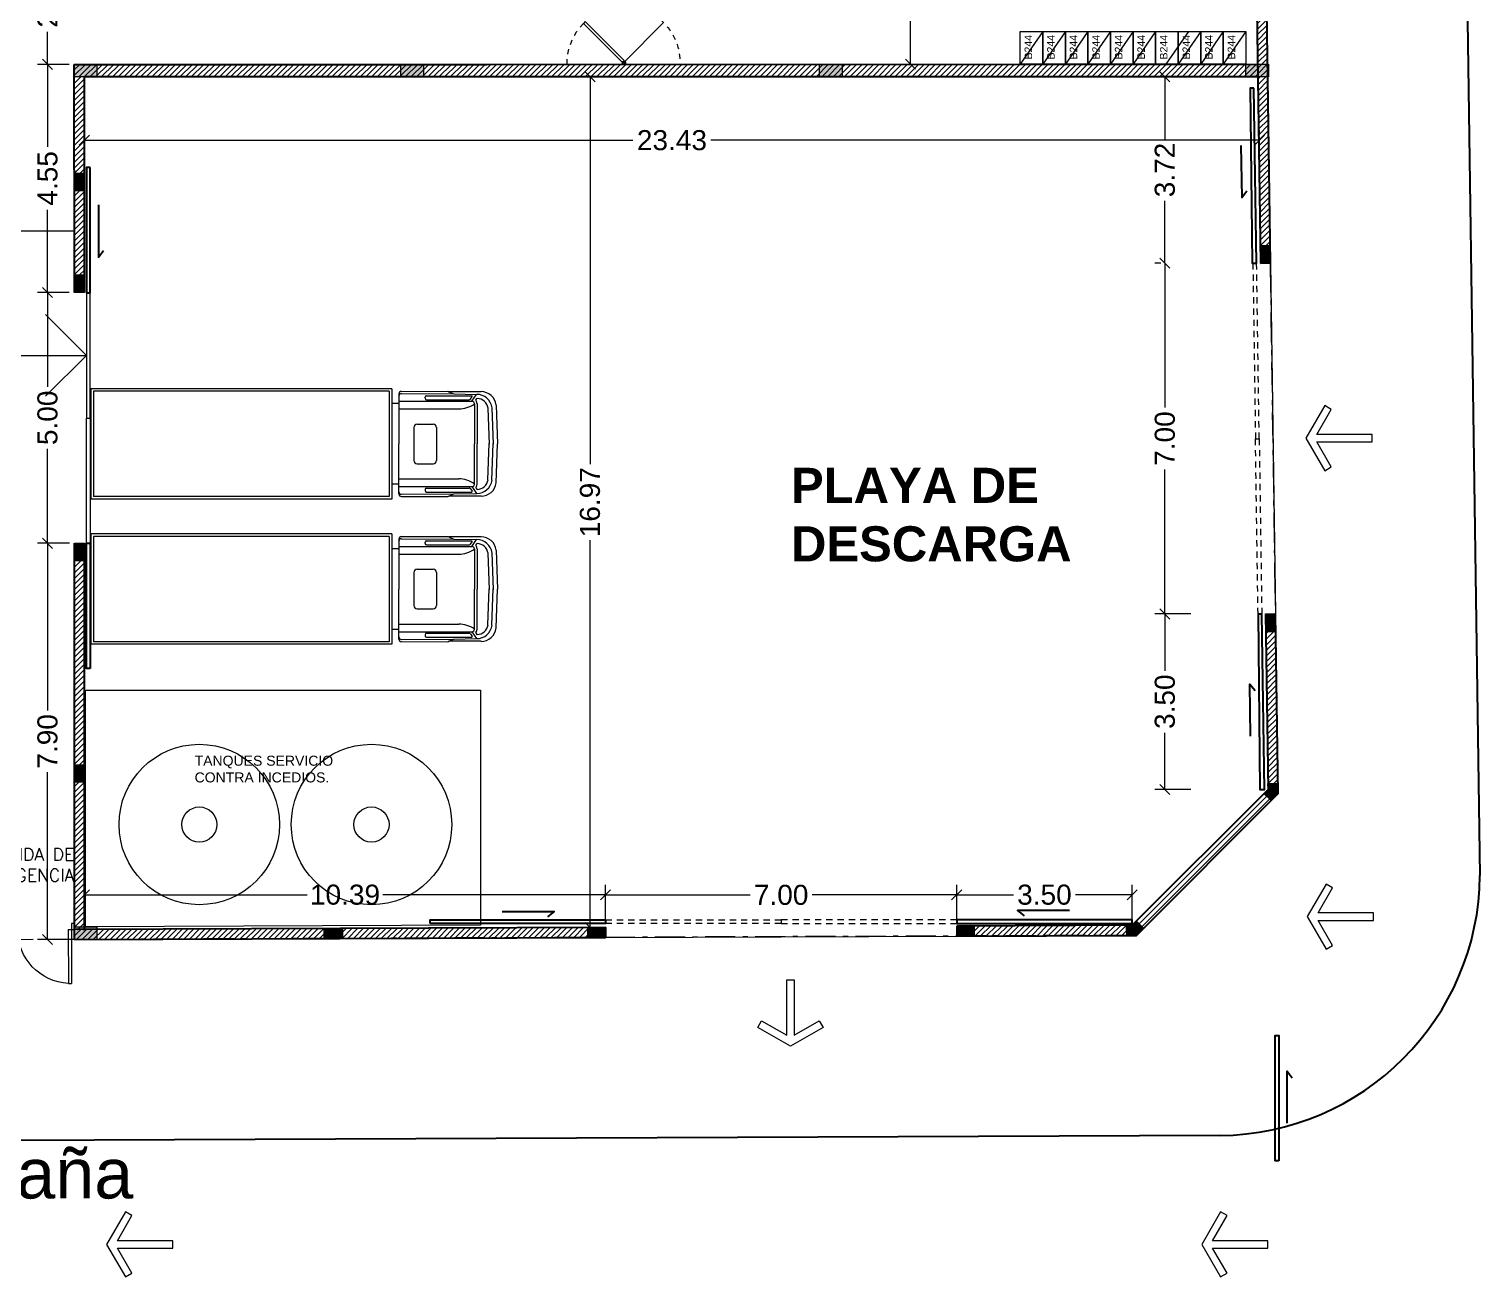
# Model space of a CAD drawing. Header units: inches. Extents: x 2 to 182, y -26 to 193.
# Drawn here: x 133.46 to 162.39, y 1.22 to 26.12 of the extents above; entities that cross this region are included whole.
import ezdxf

# ---------------------------------------------------------------- set-up
doc = ezdxf.new("R2010")
doc.units = ezdxf.units.IN
doc.header["$MEASUREMENT"] = 0
for name, pattern in [('ACAD_ISO10W100', [18, 12, -3, 0, -3]), ('DASH_15', [0.375, 0.25, -0.125]), ('HIDDEN2', [4.7625, 3.175, -1.5875]), ('LÍNEAS_OCULTAS2', [0.1875, 0.125, -0.0625])]:
    doc.linetypes.add(name, pattern=pattern)
for name, color, linetype, lineweight in [('0-EQUIPAMIENTO-LAB', 6, 'Continuous', 9), ('01', 60, 'Continuous', 9), ('01 eje', 30, 'ACAD_ISO10W100', 9), ('a_MUEBLE', 3, 'Continuous', 5), ('ARQ-CARPINTERIAS', 4, 'Continuous', 9), ('COTAS_REF_LINEAS', 5, 'Continuous', 13), ('HATCH HORMIGON', 100, 'Continuous', 13), ('L COTAS', 1, 'Continuous', 9), ('l gris', 9, 'Continuous', 5), ('L PROYEC', 4, 'HIDDEN2', 9), ('LAVADO MU', 10, 'Continuous', 5), ('muro revoque', 251, 'Continuous', 13)]:
    doc.layers.add(name, color=color, linetype=linetype, lineweight=lineweight)
for name, color, linetype in [('ARQ-TXTS LOCAL', 3, 'Continuous'), ('COMESTIBLES0-EQUIP-TXT', 3, 'Continuous'), ('L CARPINT', 3, 'Continuous'), ('l muro', 5, 'Continuous'), ('l olumnas', 140, 'Continuous'), ('l texto', 30, 'Continuous'), ('piso', 52, 'Continuous')]:
    doc.layers.add(name, color=color, linetype=linetype)
doc.styles.add('2mm para 1.100', font='ARIAL.TTF')
doc.styles.add('3mm para 1.100', font='ARIAL.TTF')
doc.styles.add('ARIAL', font='ARIAL.TTF')
doc.styles.add('RomanS', font='romans.shx')
doc.styles.get("Standard").update_dxf_attribs({"font": 'ARIAL.TTF'})
doc.dimstyles.new('cotas 1.100', dxfattribs={"dimscale": 2, "dimtxt": 0.2, "dimasz": 0.1, "dimexe": 0.1, "dimexo": 0.05, "dimgap": 0.05, "dimtad": 0, "dimzin": 0, "dimdsep": 46, "dimtxsty": '2mm para 1.100', "dimblk": 'OBLIQUE', "dimcen": 0.09, "dimclrd": 256, "dimclre": 256, "dimclrt": 256, "dimaunit": 1, "dimadec": 3, "dimazin": 0, "dimtfac": 1, "dimtofl": 0, "dimtmove": 2, "dimatfit": 3, "dimfxl": 0, "dimtolj": 1, "dimtzin": 0, "dimlwd": -1, "dimlwe": -1, "dimarcsym": 0})
pattern_1 = [(45, (-3334.64458, -725.48035), (-0.0561266008, 0.0561266008), [])]
pattern_2 = [(45, (-3333.357575, -725.48035), (-0.0561266008, 0.0561266008), [])]

# ---------------------------------------------------------------- blocks, each defined once
blk = doc.blocks.new('terreno1')
at = {"layer": '01 eje', "ltscale": 0.05}
for p, q in [((2904.08, 736.346), (2902.361, 855.185)), ((2901.252, 733.518), (2904.08, 736.346)), ((2901.252, 733.518), (2856.148, 733.34))]:
    blk.add_line(p, q, dxfattribs=at)
at = {"layer": 'piso'}
for points in [[(2906.337, 856.866), (2908.104, 734.713)], [(2902.916, 729.525), (2854.813, 729.323)]]:
    blk.add_lwpolyline(points, dxfattribs=at)
blk.add_arc((2902.873, 734.755), 5.231, 270.4718, 359.5428, dxfattribs=at)
at = {"layer": '01', "insert": (2872.939, 729.267), "char_height": 1, "attachment_point": 1}
blk.add_mtext_dynamic_manual_height_columns('Calle España', width=9.90179, gutter_width=12.5, heights=[0], dxfattribs=at)
blk = doc.blocks.new('SE-PM01$0$P3')
for p, q in [((7, 19.56), (6.1, 19.56)), ((6.1, 19.509), (6.1, 19.56)), ((7, 19.509), (7, 19.56))]:
    blk.add_line(p, q)
at = {"ltscale": 200}
blk.add_line((7, 19.509), (6.1, 19.509), dxfattribs=at)
for points in [[(7.1, 19.61), (7.1, 19.56), (7, 19.56), (7, 19.61)], [(7.1, 18.66), (7.1, 18.61), (7, 18.61), (7, 18.66)]]:
    blk.add_lwpolyline(points, close=True, dxfattribs=at)
blk.add_arc((7, 19.56), 0.9, 183.2763, 270, dxfattribs=at)
blk = doc.blocks.new('ca_v_cam29')
at = {"layer": 'a_MUEBLE'}
for p, q in [((-89.1, 110), (-689.1, 110)), ((-689.1, 110), (-689.1, -110)), ((-89.1, 110), (-89.1, 80.5)), ((-75.1, 99.7), (-75.1, 80.5)), ((-70.1, 104.7), (22.9, 105.1)), ((-70.1, 100.4), (34.4, 99.7)), ((22.9, 105.1), (24.8, 104.2)), ((88.8, 104.2), (24.8, 104.2)), ((24.8, 104.2), (34.4, 99.7)), ((34.4, 99.7), (80.1, 98.8)), ((70.8, 85), (80.1, 98.8)), ((-89.1, 80.5), (-89.1, -80.5)), ((-75.1, 85), (70.8, 85)), ((-75.1, 80.5), (-75.1, 0)), ((-75.1, 69.7), (44.4, 69.7)), ((75.8, 80), (75.8, 0)), ((110.7, 72), (112.9, -0.6)), ((119.1, 77.4), (121.4, 0)), ((-45.3, 32.8), (-45.3, -32.8)), ((-75.1, -80.5), (-75.1, 0)), ((75.8, -80), (75.8, 0)), ((110.7, -72), (112.9, 0.6)), ((119.1, -77.4), (121.4, 0)), ((-89.1, -80.5), (-89.1, -110)), ((-75.1, -69.7), (44.4, -69.7)), ((-75.1, -99.7), (-75.1, -80.5)), ((-75.1, -85), (70.8, -85)), ((70.8, -85), (80.1, -98.8)), ((-89.1, -110), (-689.1, -110)), ((-70.1, -100.4), (34.4, -99.7)), ((-70.1, -104.7), (22.9, -105.1)), ((22.9, -105.1), (24.8, -104.2)), ((24.8, -104.2), (34.4, -99.7)), ((88.8, -104.2), (24.8, -104.2)), ((34.4, -99.7), (80.1, -98.8))]:
    blk.add_line(p, q, dxfattribs=at)
at = {"layer": 'a_MUEBLE', "color": 8}
for p, q in [((-684.1, 105), (-684.1, -105)), ((-94.1, 105), (-684.1, 105)), ((-94.1, 105), (-94.1, -105)), ((-22.8, 91), (-22.8, 93)), ((-19.8, 96), (70.3, 96)), ((-19.8, 88), (65.2, 88)), ((67.6, 89.3), (71.1, 94.4)), ((78.5, 87.4), (80.4, 90.3)), ((-75.1, 80.5), (-89.1, 80.5)), ((80.8, 80), (80.8, 0)), ((102.7, 71.4), (104.9, -0.8)), ((-38.5, 39.6), (-6.8, 39.6)), ((0, 32.8), (0, -32.8)), ((80.8, -80), (80.8, 0)), ((102.7, -71.4), (104.9, 0.8)), ((-38.5, -39.6), (-6.8, -39.6)), ((-75.1, -80.5), (-89.1, -80.5)), ((-94.1, -105), (-684.1, -105)), ((-22.8, -91), (-22.8, -93)), ((-19.8, -88), (65.2, -88)), ((-19.8, -96), (70.3, -96)), ((67.6, -89.3), (71.1, -94.4)), ((78.5, -87.4), (80.4, -90.3))]:
    blk.add_line(p, q, dxfattribs=at)
at = {"layer": 'a_MUEBLE'}
for centre, radius, start, end in [((-70.1, 99.7), 5, 90.221, 180), ((-70.1, 95.4), 5, 89.6573, 180), ((80.4, 68.2), 30.6, 7.1101, 90.471), ((88.8, 73.7), 30.6, 7.1101, 90), ((44.2, 123.2), 53.5, 270.1692, 306.0617), ((70.8, 80), 5, 0, 90), ((44.2, -123.2), 53.5, 53.9383, 89.8308), ((70.8, -80), 5, 270, 0), ((80.4, -68.2), 30.6, 269.529, 352.8899), ((88.8, -73.7), 30.6, 270, 352.8899), ((-70.1, -95.4), 5, 180, 270.3427), ((-70.1, -99.7), 5, 180, 269.779)]:
    blk.add_arc(centre, radius, start, end, dxfattribs=at)
at = {"layer": 'a_MUEBLE', "color": 8}
for centre, radius, start, end in [((-19.8, 93), 3, 90, 180), ((-19.8, 91), 3, 180, 270), ((65.2, 91), 3, 270, 325.8642), ((70.3, 95), 1, 325.8642, 90), ((79.3, 86.9), 1, 145.8642, 218.9833), ((81.3, 89.8), 1, 87.6503, 145.8642), ((80.4, 68.2), 22.6, 8.0464, 87.6503), ((70.8, 80), 10, 0, 38.9833), ((-38.5, 32.8), 6.79, 90, 180), ((-6.8, 32.8), 6.79, 0, 90), ((-38.5, -32.8), 6.79, 180, 270), ((-6.8, -32.8), 6.79, 270, 0), ((79.3, -86.9), 1, 141.0167, 214.1358), ((70.8, -80), 10, 321.0167, 0), ((80.4, -68.2), 22.6, 272.3497, 351.9536), ((-19.8, -91), 3, 90, 180), ((-19.8, -93), 3, 180, 270), ((65.2, -91), 3, 34.1358, 90), ((70.3, -95), 1, 270, 34.1358), ((81.3, -89.8), 1, 214.1358, 272.3497)]:
    blk.add_arc(centre, radius, start, end, dxfattribs=at)
blk = doc.blocks.new('_Oblique')
at = {"color": 0, "linetype": 'ByBlock', "lineweight": -2}
blk.add_line((-0.5, -0.5), (0.5, 0.5), dxfattribs=at)
blk = doc.blocks.new('*D323')
at = {"layer": 'Defpoints', "color": 0}
for p in [(134.36, 15.858), (133.825, 7.956), (134.36, 7.956)]:
    blk.add_point(p, dxfattribs=at)
at = {"layer": 'L COTAS'}
for p, q in [((134.26, 15.858), (133.625, 15.858)), ((133.825, 15.858), (133.825, 12.524)), ((133.825, 7.956), (133.825, 11.29)), ((134.26, 7.956), (133.625, 7.956))]:
    blk.add_line(p, q, dxfattribs=at)
at = {"layer": 'L COTAS', "xscale": 0.2, "yscale": 0.2, "zscale": 0.2}
for p, rotation in [((133.825, 15.858), 90), ((133.825, 7.956), 270)]:
    blk.add_blockref('_Oblique', p, dxfattribs=dict(at, rotation=rotation))
at = {"layer": 'L COTAS', "insert": (133.825, 11.907), "char_height": 0.4, "attachment_point": 5, "rotation": 90, "style": '2mm para 1.100'}
blk.add_mtext('\\A1;7.90', dxfattribs=at)
blk = doc.blocks.new('*D324')
at = {"layer": 'Defpoints', "color": 0}
for p in [(134.559, 25.164), (134.559, 23.899), (157.993, 23.898)]:
    blk.add_point(p, dxfattribs=at)
at = {"layer": 'L COTAS'}
for p, q in [((134.559, 25.064), (134.559, 23.699)), ((157.993, 23.998), (157.993, 24.099)), ((134.559, 23.899), (145.498, 23.899)), ((157.993, 23.899), (147.054, 23.899))]:
    blk.add_line(p, q, dxfattribs=at)
at = {"layer": 'L COTAS', "xscale": 0.2, "yscale": 0.2, "zscale": 0.2, "rotation": 180}
blk.add_blockref('_Oblique', (134.559, 23.899), dxfattribs=at)
at = {"layer": 'L COTAS', "xscale": 0.2, "yscale": 0.2, "zscale": 0.2}
blk.add_blockref('_Oblique', (157.993, 23.899), dxfattribs=at)
at = {"layer": 'L COTAS', "insert": (146.276, 23.899), "char_height": 0.4, "attachment_point": 5, "style": '2mm para 1.100'}
blk.add_mtext('\\A1;23.43', dxfattribs=at)
blk = doc.blocks.new('PUERTA')
for p, q in [((0.04, 0), (0.834, 0.785)), ((0.04, 0), (0.834, 0.785)), ((0, -0.035), (0, 0.035)), ((0, 0.035), (0.04, 0.035)), ((0.04, 0.035), (0.04, -0.035)), ((0.04, -0.035), (0.075, 0)), ((0.075, 0), (0.85, -0.774)), ((1.16, -0.035), (1.16, 0.035)), ((1.16, 0.035), (1.2, 0.035)), ((1.2, 0.035), (1.2, -0.035)), ((0.04, -0.035), (0, -0.035)), ((0.04, -0.035), (0.814, -0.81)), ((1.2, -0.035), (1.16, -0.035)), ((0.85, -0.774), (0.814, -0.81))]:
    blk.add_line(p, q)
blk.add_circle((0.04, 0), 0.0196)
at = {"linetype": 'DASH_15', "ltscale": 0.2}
for centre, radius, start, end in [((0.04, -0.005), 1.12, 359.6736, 92.0467), ((0.014, 0.011), 1.146, 269.3146, 359.1608)]:
    blk.add_arc(centre, radius, start, end, dxfattribs=at)
blk = doc.blocks.new('*D471')
at = {"layer": 'Defpoints', "color": 0}
for p in [(150.491, 30.371), (150.492, 25.415), (151.034, 25.415)]:
    blk.add_point(p, dxfattribs=at)
at = {"layer": 'L COTAS'}
for p, q in [((150.591, 30.371), (151.234, 30.371)), ((151.034, 30.371), (151.034, 28.52)), ((151.034, 25.415), (151.034, 27.266)), ((150.592, 25.415), (151.234, 25.415))]:
    blk.add_line(p, q, dxfattribs=at)
at = {"layer": 'L COTAS', "xscale": 0.2, "yscale": 0.2, "zscale": 0.2}
for p, rotation in [((151.034, 30.371), 90), ((151.034, 25.415), 270)]:
    blk.add_blockref('_Oblique', p, dxfattribs=dict(at, rotation=rotation))
at = {"layer": 'L COTAS', "insert": (151.034, 27.893), "char_height": 0.4, "attachment_point": 5, "rotation": 90, "style": '2mm para 1.100'}
blk.add_mtext('\\A1;4.96', dxfattribs=at)
blk = doc.blocks.new('*D490')
at = {"layer": 'Defpoints', "color": 0}
for p in [(151.954, 8.846), (151.954, 8.223), (155.454, 8.237)]:
    blk.add_point(p, dxfattribs=at)
at = {"layer": 'L COTAS'}
for p, q in [((151.954, 8.323), (151.954, 9.046)), ((155.454, 8.337), (155.454, 9.046)), ((151.954, 8.846), (153.085, 8.846)), ((155.454, 8.846), (154.323, 8.846))]:
    blk.add_line(p, q, dxfattribs=at)
at = {"layer": 'L COTAS', "xscale": 0.2, "yscale": 0.2, "zscale": 0.2, "rotation": 180}
blk.add_blockref('_Oblique', (151.954, 8.846), dxfattribs=at)
at = {"layer": 'L COTAS', "xscale": 0.2, "yscale": 0.2, "zscale": 0.2}
blk.add_blockref('_Oblique', (155.454, 8.846), dxfattribs=at)
at = {"layer": 'L COTAS', "insert": (153.704, 8.846), "char_height": 0.4, "attachment_point": 5, "style": '2mm para 1.100'}
blk.add_mtext('\\A1;3.50', dxfattribs=at)
blk = doc.blocks.new('*D491')
at = {"layer": 'Defpoints', "color": 0}
for p in [(144.954, 8.842), (144.954, 8.196), (151.954, 8.223)]:
    blk.add_point(p, dxfattribs=at)
at = {"layer": 'L COTAS'}
for p, q in [((144.954, 8.296), (144.954, 9.042)), ((151.954, 8.323), (151.954, 9.042)), ((144.954, 8.842), (147.837, 8.842)), ((151.954, 8.842), (149.071, 8.842))]:
    blk.add_line(p, q, dxfattribs=at)
at = {"layer": 'L COTAS', "xscale": 0.2, "yscale": 0.2, "zscale": 0.2, "rotation": 180}
blk.add_blockref('_Oblique', (144.954, 8.842), dxfattribs=at)
at = {"layer": 'L COTAS', "xscale": 0.2, "yscale": 0.2, "zscale": 0.2}
blk.add_blockref('_Oblique', (151.954, 8.842), dxfattribs=at)
at = {"layer": 'L COTAS', "insert": (148.454, 8.842), "char_height": 0.4, "attachment_point": 5, "style": '2mm para 1.100'}
blk.add_mtext('\\A1;7.00', dxfattribs=at)
blk = doc.blocks.new('*D492')
at = {"layer": 'Defpoints', "color": 0}
for p in [(134.56, 8.846), (134.56, 8.206), (144.954, 8.196)]:
    blk.add_point(p, dxfattribs=at)
at = {"layer": 'L COTAS'}
for p, q in [((134.56, 8.306), (134.56, 9.046)), ((144.954, 8.296), (144.954, 9.046)), ((134.56, 8.846), (139.001, 8.846)), ((144.954, 8.846), (140.514, 8.846))]:
    blk.add_line(p, q, dxfattribs=at)
at = {"layer": 'L COTAS', "xscale": 0.2, "yscale": 0.2, "zscale": 0.2, "rotation": 180}
blk.add_blockref('_Oblique', (134.56, 8.846), dxfattribs=at)
at = {"layer": 'L COTAS', "xscale": 0.2, "yscale": 0.2, "zscale": 0.2}
blk.add_blockref('_Oblique', (144.954, 8.846), dxfattribs=at)
at = {"layer": 'L COTAS', "insert": (139.757, 8.846), "char_height": 0.4, "attachment_point": 5, "style": '2mm para 1.100'}
blk.add_mtext('\\A1;10.39', dxfattribs=at)
blk = doc.blocks.new('*D355')
at = {"layer": 'Defpoints', "color": 0}
for p in [(156.106, 14.448), (156.725, 14.448), (156.725, 10.948)]:
    blk.add_point(p, dxfattribs=at)
at = {"layer": 'L COTAS'}
for p, q in [((156.625, 14.448), (155.906, 14.448)), ((156.106, 14.448), (156.106, 13.317)), ((156.106, 10.948), (156.106, 12.079)), ((156.625, 10.948), (155.906, 10.948))]:
    blk.add_line(p, q, dxfattribs=at)
at = {"layer": 'L COTAS', "xscale": 0.2, "yscale": 0.2, "zscale": 0.2}
for p, rotation in [((156.106, 14.448), 90), ((156.106, 10.948), 270)]:
    blk.add_blockref('_Oblique', p, dxfattribs=dict(at, rotation=rotation))
at = {"layer": 'L COTAS', "insert": (156.106, 12.698), "char_height": 0.4, "attachment_point": 5, "rotation": 90, "style": '2mm para 1.100'}
blk.add_mtext('\\A1;3.50', dxfattribs=at)
blk = doc.blocks.new('*D356')
at = {"layer": 'Defpoints', "color": 0}
for p in [(156.106, 21.448), (156.123, 21.448), (156.725, 14.448)]:
    blk.add_point(p, dxfattribs=at)
at = {"layer": 'L COTAS'}
for p, q in [((156.023, 21.448), (155.906, 21.448)), ((156.106, 21.448), (156.106, 18.565)), ((156.106, 14.448), (156.106, 17.331)), ((156.625, 14.448), (155.906, 14.448))]:
    blk.add_line(p, q, dxfattribs=at)
at = {"layer": 'L COTAS', "xscale": 0.2, "yscale": 0.2, "zscale": 0.2}
for p, rotation in [((156.106, 21.448), 90), ((156.106, 14.448), 270)]:
    blk.add_blockref('_Oblique', p, dxfattribs=dict(at, rotation=rotation))
at = {"layer": 'L COTAS', "insert": (156.106, 17.948), "char_height": 0.4, "attachment_point": 5, "rotation": 90, "style": '2mm para 1.100'}
blk.add_mtext('\\A1;7.00', dxfattribs=at)
blk = doc.blocks.new('*D357')
at = {"layer": 'Defpoints', "color": 0}
for p in [(156.106, 25.165), (156.506, 25.165), (156.123, 21.448)]:
    blk.add_point(p, dxfattribs=at)
at = {"layer": 'L COTAS'}
for p, q in [((156.406, 25.165), (155.906, 25.165)), ((156.106, 25.165), (156.106, 23.924)), ((156.106, 21.448), (156.106, 22.689)), ((156.023, 21.448), (155.906, 21.448))]:
    blk.add_line(p, q, dxfattribs=at)
at = {"layer": 'L COTAS', "xscale": 0.2, "yscale": 0.2, "zscale": 0.2}
for p, rotation in [((156.106, 25.165), 90), ((156.106, 21.448), 270)]:
    blk.add_blockref('_Oblique', p, dxfattribs=dict(at, rotation=rotation))
at = {"layer": 'L COTAS', "insert": (156.106, 23.306), "char_height": 0.4, "attachment_point": 5, "rotation": 90, "style": '2mm para 1.100'}
blk.add_mtext('\\A1;3.72', dxfattribs=at)
blk = doc.blocks.new('*D493')
at = {"layer": 'Defpoints', "color": 0}
for p in [(143.954, 25.165), (144.643, 25.165), (143.954, 8.191)]:
    blk.add_point(p, dxfattribs=at)
at = {"layer": 'L COTAS'}
for p, q in [((144.054, 25.165), (144.843, 25.165)), ((144.643, 25.165), (144.643, 17.434)), ((144.643, 8.191), (144.643, 15.922)), ((144.054, 8.191), (144.843, 8.191))]:
    blk.add_line(p, q, dxfattribs=at)
at = {"layer": 'L COTAS', "xscale": 0.2, "yscale": 0.2, "zscale": 0.2}
for p, rotation in [((144.643, 25.165), 90), ((144.643, 8.191), 270)]:
    blk.add_blockref('_Oblique', p, dxfattribs=dict(at, rotation=rotation))
at = {"layer": 'L COTAS', "insert": (144.643, 16.678), "char_height": 0.4, "attachment_point": 5, "rotation": 90, "style": '2mm para 1.100'}
blk.add_mtext('\\A1;16.97', dxfattribs=at)
blk = doc.blocks.new('*D494')
at = {"layer": 'Defpoints', "color": 0}
for p in [(133.825, 20.863), (134.359, 20.863), (134.26, 15.858)]:
    blk.add_point(p, dxfattribs=at)
at = {"layer": 'L COTAS'}
for p, q in [((134.259, 20.863), (133.625, 20.863)), ((133.825, 20.863), (133.825, 18.979)), ((133.825, 15.858), (133.825, 17.742)), ((134.16, 15.858), (133.625, 15.858))]:
    blk.add_line(p, q, dxfattribs=at)
at = {"layer": 'L COTAS', "xscale": 0.2, "yscale": 0.2, "zscale": 0.2}
for p, rotation in [((133.825, 20.863), 90), ((133.825, 15.858), 270)]:
    blk.add_blockref('_Oblique', p, dxfattribs=dict(at, rotation=rotation))
at = {"layer": 'L COTAS', "insert": (133.825, 18.361), "char_height": 0.4, "attachment_point": 5, "rotation": 90, "style": '2mm para 1.100'}
blk.add_mtext('\\A1;5.00', dxfattribs=at)
blk = doc.blocks.new('*D495')
at = {"layer": 'Defpoints', "color": 0}
for p in [(133.825, 25.414), (134.359, 25.414), (134.359, 20.863)]:
    blk.add_point(p, dxfattribs=at)
at = {"layer": 'L COTAS'}
for p, q in [((134.259, 25.414), (133.625, 25.414)), ((133.825, 25.414), (133.825, 23.768)), ((133.825, 20.863), (133.825, 22.509)), ((134.259, 20.863), (133.625, 20.863))]:
    blk.add_line(p, q, dxfattribs=at)
at = {"layer": 'L COTAS', "xscale": 0.2, "yscale": 0.2, "zscale": 0.2}
for p, rotation in [((133.825, 25.414), 90), ((133.825, 20.863), 270)]:
    blk.add_blockref('_Oblique', p, dxfattribs=dict(at, rotation=rotation))
at = {"layer": 'L COTAS', "insert": (133.825, 23.139), "char_height": 0.4, "attachment_point": 5, "rotation": 90, "style": '2mm para 1.100'}
blk.add_mtext('\\A1;4.55', dxfattribs=at)
blk = doc.blocks.new('*D496')
at = {"layer": 'Defpoints', "color": 0}
for p in [(133.825, 27.964), (134.369, 27.964), (134.359, 25.414)]:
    blk.add_point(p, dxfattribs=at)
at = {"layer": 'L COTAS'}
for p, q in [((134.269, 27.964), (133.625, 27.964)), ((133.825, 27.964), (133.825, 27.314)), ((133.825, 25.414), (133.825, 26.065)), ((134.259, 25.414), (133.625, 25.414))]:
    blk.add_line(p, q, dxfattribs=at)
at = {"layer": 'L COTAS', "xscale": 0.2, "yscale": 0.2, "zscale": 0.2}
for p, rotation in [((133.825, 27.964), 90), ((133.825, 25.414), 270)]:
    blk.add_blockref('_Oblique', p, dxfattribs=dict(at, rotation=rotation))
at = {"layer": 'L COTAS', "insert": (133.825, 26.689), "char_height": 0.4, "attachment_point": 5, "rotation": 90, "style": '2mm para 1.100'}
blk.add_mtext('\\A1;2.55', dxfattribs=at)

msp = doc.modelspace()

# ---------------------------------------------------------------- hatches: boundary and pattern name
at = {"layer": 'HATCH HORMIGON'}
h = msp.add_hatch(color=256, dxfattribs=at)
h.dxf.hatch_style = 1
h.paths.add_polyline_path([(134.81, 25.413), (134.81, 25.163), (134.36, 25.163), (134.36, 25.413)])
h = msp.add_hatch(color=256, dxfattribs=at)
h.dxf.hatch_style = 1
h.paths.add_polyline_path([(141.323, 25.414), (141.323, 25.164), (140.873, 25.164), (140.873, 25.414)])
h = msp.add_hatch(color=256, dxfattribs=at)
h.dxf.hatch_style = 1
h.paths.add_polyline_path([(149.669, 25.414), (149.669, 25.164), (149.219, 25.164), (149.219, 25.414)])
h = msp.add_hatch(color=256, dxfattribs=at)
h.dxf.hatch_style = 1
h.paths.add_polyline_path([(158.172, 25.414), (158.172, 25.164), (157.722, 25.164), (157.722, 25.414)])
h = msp.add_hatch(color=256, dxfattribs=at)
h.dxf.hatch_style = 1
h.paths.add_polyline_path([(134.36, 23.24), (134.36, 22.89), (134.56, 22.89), (134.56, 23.24)])
h = msp.add_hatch(color=256, dxfattribs=at)
h.dxf.hatch_style = 1
h.paths.add_polyline_path([(158.207, 21.796), (158.212, 21.446), (158.012, 21.443), (158.007, 21.793)])
h = msp.add_hatch(color=256, dxfattribs=at)
h.dxf.hatch_style = 1
h.paths.add_polyline_path([(134.359, 21.213), (134.359, 20.863), (134.559, 20.863), (134.559, 21.213)])
h = msp.add_hatch(color=256, dxfattribs=at)
h.dxf.hatch_style = 1
h.paths.add_polyline_path([(134.36, 15.858), (134.36, 15.508), (134.56, 15.508), (134.56, 15.858)])
h = msp.add_hatch(color=256, dxfattribs=at)
h.dxf.hatch_style = 1
h.paths.add_polyline_path([(158.313, 14.449), (158.318, 14.099), (158.119, 14.096), (158.113, 14.446)])
h = msp.add_hatch(color=256, dxfattribs=at)
h.dxf.hatch_style = 1
h.paths.add_polyline_path([(134.359, 11.44), (134.359, 11.09), (134.559, 11.09), (134.559, 11.44)])
h = msp.add_hatch(color=256, dxfattribs=at)
h.dxf.hatch_style = 1
h.paths.add_polyline_path([(158.362, 11.066), (158.162, 11.066), (158.166, 10.949), (158.098, 10.882), (158.098, 10.85), (158.224, 10.724), (158.365, 10.866)])
h = msp.add_hatch(color=256, dxfattribs=at)
h.dxf.hatch_style = 1
h.paths.add_polyline_path([(134.81, 8.204), (134.81, 7.954), (134.36, 7.954), (134.36, 8.204)])
h = msp.add_hatch(color=256, dxfattribs=at)
h.dxf.hatch_style = 1
h.paths.add_polyline_path([(139.697, 8.175), (139.347, 8.175), (139.347, 8.075), (139.347, 7.975), (139.697, 7.975)])
h = msp.add_hatch(color=256, dxfattribs=at)
h.dxf.hatch_style = 1
h.paths.add_polyline_path([(144.954, 8.196), (144.604, 8.196), (144.604, 8.096), (144.604, 7.996), (144.954, 7.996)])
h = msp.add_hatch(color=256, dxfattribs=at)
h.dxf.hatch_style = 1
h.paths.add_polyline_path([(152.304, 8.225), (151.954, 8.223), (151.954, 8.023), (152.304, 8.025)])
h = msp.add_hatch(color=256, dxfattribs=at)
h.dxf.hatch_style = 1
h.paths.add_polyline_path([(155.679, 8.179), (155.538, 8.32), (155.454, 8.237), (155.337, 8.236), (155.338, 8.037), (155.538, 8.037)])
at = {"layer": 'LAVADO MU'}
h = msp.add_hatch(dxfattribs=at)
h.set_pattern_fill('ANSI31', color=256, scale=0.025)
h.set_pattern_definition(pattern_1)
h.paths.add_polyline_path([(157.342, 67.912), (157.541, 67.912), (157.104, 98.162), (156.904, 98.162)])
h.paths.add_polyline_path([(157.576, 65.512), (157.376, 65.512), (157.971, 24.415), (158.17, 24.415), (158.17, 24.416)])
h = msp.add_hatch(dxfattribs=at)
h.set_pattern_fill('ANSI31', color=256, scale=0.025)
h.set_pattern_definition([(45, (-3334.64458, -724.48035), (-0.0561266008, 0.0561266008), [])])
h.paths.add_polyline_path([(142.584, 25.414), (134.359, 25.414), (134.359, 25.164), (142.584, 25.164)])
h = msp.add_hatch(dxfattribs=at)
h.set_pattern_fill('ANSI31', color=256, scale=0.025)
h.set_pattern_definition([(45, (-3334.64458, -724.48035), (-0.0561266008, 0.0561266008), [])])
h.paths.add_polyline_path([(157.971, 25.415), (142.584, 25.414), (142.584, 25.164), (157.974, 25.165)])
h = msp.add_hatch(dxfattribs=at)
h.set_pattern_fill('ANSI31', color=256, scale=0.025)
h.set_pattern_definition(pattern_2)
h.paths.add_polyline_path([(134.559, 25.164), (134.36, 25.164), (134.36, 21.213), (134.559, 21.213)])
h = msp.add_hatch(dxfattribs=at)
h.set_pattern_fill('ANSI31', color=256, scale=0.025)
h.set_pattern_definition(pattern_1)
h.paths.add_polyline_path([(158.169, 24.415), (157.971, 24.415), (158.01, 21.796), (158.207, 21.796)])
h = msp.add_hatch(dxfattribs=at)
h.set_pattern_fill('ANSI31', color=256, scale=0.025)
h.set_pattern_definition(pattern_2)
h.paths.add_polyline_path([(134.56, 15.858), (134.36, 15.858), (134.36, 8.143), (134.56, 8.143)])
h = msp.add_hatch(dxfattribs=at)
h.set_pattern_fill('ANSI31', color=256, scale=0.025)
h.set_pattern_definition(pattern_1)
h.paths.add_polyline_path([(158.366, 10.866), (158.334, 12.866), (158.334, 13.038), (158.318, 14.099), (158.119, 14.096), (158.166, 10.949), (155.454, 8.237), (152.304, 8.225), (152.304, 8.025), (155.538, 8.037)])

# ---------------------------------------------------------------- linework, layer by layer
at = {"linetype": 'Continuous', "lineweight": 13}
for points in [[(160.24, 17.882), (160.24, 18.032), (159.136, 18.032), (159.424, 18.531), (159.294, 18.606), (158.919, 17.957), (159.294, 17.307), (159.424, 17.382), (159.136, 17.882), (160.24, 17.882)], [(160.266, 8.336), (160.266, 8.486), (159.162, 8.486), (159.45, 8.985), (159.32, 9.06), (158.945, 8.411), (159.32, 7.761), (159.45, 7.836), (159.162, 8.336), (160.266, 8.336)], [(148.564, 7.147), (148.714, 7.147), (148.714, 6.042), (149.214, 6.331), (149.289, 6.201), (148.639, 5.826), (147.99, 6.201), (148.065, 6.331), (148.564, 6.042), (148.564, 7.147)], [(136.323, 1.795), (136.323, 1.945), (135.219, 1.945), (135.507, 2.445), (135.377, 2.52), (135.002, 1.87), (135.377, 1.221), (135.507, 1.296), (135.219, 1.795), (136.323, 1.795)], [(158.161, 1.795), (158.161, 1.945), (157.057, 1.945), (157.345, 2.445), (157.215, 2.52), (156.84, 1.87), (157.215, 1.221), (157.345, 1.296), (157.057, 1.795), (158.161, 1.795)]]:
    msp.add_lwpolyline(points, close=True, dxfattribs=at)
msp.add_lwpolyline([(155.538, 8.037), (158.366, 10.866)])
at = {"layer": '0-EQUIPAMIENTO-LAB'}
for p, q in [((153.671, 26.066), (153.221, 25.416)), ((154.121, 26.066), (153.671, 25.416)), ((154.571, 26.066), (154.121, 25.416)), ((155.021, 26.066), (154.571, 25.416)), ((155.471, 26.066), (155.021, 25.416)), ((155.921, 26.066), (155.471, 25.416)), ((156.574, 26.066), (156.124, 25.416)), ((156.821, 26.066), (156.371, 25.416)), ((157.271, 26.066), (156.821, 25.416)), ((157.721, 26.066), (157.271, 25.416)), ((158.212, 21.446), (158.311, 14.449)), ((144.954, 7.996), (151.954, 8.023))]:
    msp.add_line(p, q, dxfattribs=at)
for points in [[(153.221, 26.066), (153.671, 26.066), (153.671, 25.416), (153.221, 25.416)], [(153.671, 26.066), (154.121, 26.066), (154.121, 25.416), (153.671, 25.416)], [(154.121, 26.066), (154.571, 26.066), (154.571, 25.416), (154.121, 25.416)], [(154.571, 26.066), (155.021, 26.066), (155.021, 25.416), (154.571, 25.416)], [(155.021, 26.066), (155.471, 26.066), (155.471, 25.416), (155.021, 25.416)], [(155.471, 26.066), (155.921, 26.066), (155.921, 25.416), (155.471, 25.416)], [(155.921, 26.066), (156.371, 26.066), (156.371, 25.416), (155.921, 25.416)], [(156.371, 26.066), (156.821, 26.066), (156.821, 25.416), (156.371, 25.416)], [(156.821, 26.066), (157.271, 26.066), (157.271, 25.416), (156.821, 25.416)], [(157.271, 26.066), (157.721, 26.066), (157.721, 25.416), (157.271, 25.416)]]:
    msp.add_lwpolyline(points, close=True, dxfattribs=at)
at = {"layer": 'COTAS_REF_LINEAS'}
for centre, radius in [((136.851, 10.248, 319.828), 1.6), ((140.285, 10.248, 319.828), 1.6), ((136.851, 10.248, 319.828), 0.35), ((140.285, 10.248, 319.828), 0.35)]:
    msp.add_circle(centre, radius, dxfattribs=at)
at = {"layer": 'HATCH HORMIGON'}
for points in [[(134.809, 25.414), (134.809, 25.164), (134.359, 25.164), (134.359, 25.414)], [(141.323, 25.416), (141.323, 25.166), (140.873, 25.166), (140.873, 25.416)], [(149.669, 25.416), (149.669, 25.166), (149.219, 25.166), (149.219, 25.416)], [(158.171, 25.416), (158.171, 25.166), (157.721, 25.166), (157.721, 25.416)], [(134.56, 22.89), (134.36, 22.89), (134.36, 23.24), (134.56, 23.24)], [(158.012, 21.443), (158.212, 21.446), (158.207, 21.796), (158.007, 21.793)], [(134.559, 20.863), (134.359, 20.863), (134.359, 21.213), (134.559, 21.213)], [(134.56, 15.508), (134.36, 15.508), (134.36, 15.858), (134.56, 15.858)], [(158.119, 14.096), (158.318, 14.099), (158.313, 14.449), (158.113, 14.446)], [(134.559, 11.09), (134.359, 11.09), (134.359, 11.44), (134.559, 11.44)], [(158.224, 10.724), (158.082, 10.866), (158.166, 10.949), (158.162, 11.066), (158.362, 11.066), (158.365, 10.866)], [(134.81, 8.206), (134.81, 7.956), (134.36, 7.956), (134.36, 8.206)], [(151.954, 8.023), (151.954, 8.223), (152.304, 8.225), (152.304, 8.025)], [(155.679, 8.179), (155.538, 8.32), (155.454, 8.237), (155.337, 8.236), (155.338, 8.037), (155.538, 8.037)]]:
    msp.add_lwpolyline(points, close=True, dxfattribs=at)
at = {"layer": 'L CARPINT'}
for points in [[(157.883, 24.941), (157.808, 24.94), (157.845, 21.445), (157.935, 21.445)], [(134.677, 23.358), (134.602, 23.358), (134.602, 20.858), (134.677, 20.858)], [(134.677, 13.358), (134.602, 13.358), (134.602, 15.858), (134.677, 15.858)], [(158.039, 14.445), (157.964, 14.444), (158.001, 10.949), (158.09, 10.949)], [(141.454, 8.274), (141.454, 8.349), (144.954, 8.349), (144.954, 8.274)], [(155.454, 8.274), (155.454, 8.349), (151.954, 8.349), (151.954, 8.274)], [(158.38, 3.54), (158.305, 3.54), (158.305, 6.04), (158.38, 6.04)]]:
    msp.add_lwpolyline(points, close=True, dxfattribs=at)
for points in [[(157.622, 23.795), (157.638, 22.756), (157.738, 22.89)], [(134.84, 22.609), (134.84, 21.57), (134.943, 21.703)], [(157.816, 12.012), (157.801, 13.051), (157.906, 12.92)], [(142.89, 8.512), (143.929, 8.512), (143.796, 8.409)], [(154.205, 8.531), (153.166, 8.531), (153.299, 8.428)], [(158.543, 4.289), (158.543, 5.328), (158.646, 5.195)]]:
    msp.add_lwpolyline(points, dxfattribs=at)
at = {"layer": 'l gris'}
msp.add_lwpolyline([(134.359, 22.089), (131.859, 22.089), (131.859, 13.061)], dxfattribs=at)
at = {"layer": 'l muro'}
for p, q in [((134.359, 25.414), (142.584, 25.414)), ((134.36, 21.213), (134.359, 25.414)), ((142.584, 25.164), (134.559, 25.164)), ((134.559, 21.213), (134.559, 25.164)), ((134.36, 8.143), (134.36, 15.858)), ((134.36, 7.954), (134.36, 15.858)), ((134.56, 8.143), (134.56, 15.858)), ((134.56, 8.143), (134.56, 15.858)), ((134.36, 7.954), (144.954, 7.996))]:
    msp.add_line(p, q, dxfattribs=at)
for points in [[(158.212, 21.446), (157.577, 65.512), (157.376, 65.512), (158.01, 21.446)], [(142.584, 25.414), (157.969, 25.415)], [(157.973, 25.165), (142.584, 25.164)], [(151.954, 8.023), (155.538, 8.037), (158.365, 10.866), (158.313, 14.449)], [(158.113, 14.449), (158.166, 10.949), (155.454, 8.237), (151.954, 8.223)], [(144.954, 8.196), (134.36, 8.153)]]:
    msp.add_lwpolyline(points, dxfattribs=at)
at = {"layer": 'l olumnas'}
for points in [[(139.347, 7.975), (139.347, 8.175), (139.697, 8.175), (139.697, 7.975)], [(144.604, 7.996), (144.604, 8.196), (144.954, 8.196), (144.954, 7.996)]]:
    msp.add_lwpolyline(points, close=True, dxfattribs=at)
at = {"layer": 'L PROYEC', "linetype": 'LÍNEAS_OCULTAS2', "ltscale": 25}
for p, q in [((134.602, 19.608), (133.785, 20.426)), ((131.95, 19.608), (134.602, 19.608))]:
    msp.add_line(p, q, dxfattribs=at)
at = {"layer": 'L PROYEC', "linetype": 'LÍNEAS_OCULTAS2', "ltscale": 50}
msp.add_line((134.602, 19.608), (133.785, 18.791), dxfattribs=at)
at = {"layer": 'L PROYEC', "linetype": 'LÍNEAS_OCULTAS2'}
for points in [[(157.935, 21.445), (157.86, 21.444), (157.912, 17.943), (157.987, 17.944)], [(158.039, 14.445), (157.964, 14.444), (157.912, 17.943), (157.987, 17.944)], [(144.954, 8.274), (144.954, 8.349), (148.454, 8.349), (148.454, 8.274)], [(151.954, 8.274), (151.954, 8.349), (148.454, 8.349), (148.454, 8.274)]]:
    msp.add_lwpolyline(points, close=True, dxfattribs=at)
at = {"layer": 'L PROYEC', "linetype": 'LÍNEAS_OCULTAS2', "ltscale": 50}
for points in [[(134.677, 20.858), (134.602, 20.858), (134.602, 18.358), (134.677, 18.358)], [(134.677, 15.858), (134.602, 15.858), (134.602, 18.358), (134.677, 18.358)]]:
    msp.add_lwpolyline(points, close=True, dxfattribs=at)
at = {"layer": 'LAVADO MU'}
for p, q in [((134.36, 8.138), (134.37, 8.148)), ((134.36, 8.026), (134.482, 8.148)), ((134.4, 7.954), (134.595, 8.149)), ((134.513, 7.955), (134.708, 8.149)), ((134.626, 7.955), (134.821, 8.15)), ((134.738, 7.955), (134.933, 8.15)), ((134.851, 7.956), (135.046, 8.151)), ((134.964, 7.956), (135.159, 8.151)), ((135.077, 7.957), (135.272, 8.152)), ((135.189, 7.957), (135.384, 8.152)), ((135.302, 7.958), (135.497, 8.153)), ((135.415, 7.958), (135.61, 8.153)), ((135.527, 7.959), (135.722, 8.154)), ((135.64, 7.959), (135.835, 8.154)), ((135.753, 7.959), (135.948, 8.155)), ((135.865, 7.96), (136.061, 8.155)), ((135.978, 7.96), (136.173, 8.156)), ((136.091, 7.961), (136.286, 8.156)), ((136.204, 7.961), (136.399, 8.156)), ((136.316, 7.962), (136.512, 8.157)), ((136.429, 7.962), (136.624, 8.157)), ((136.542, 7.963), (136.737, 8.158)), ((136.654, 7.963), (136.85, 8.158)), ((136.767, 7.963), (136.962, 8.159)), ((136.88, 7.964), (137.075, 8.159)), ((136.992, 7.964), (137.188, 8.16)), ((137.105, 7.965), (137.301, 8.16)), ((137.218, 7.965), (137.413, 8.161)), ((137.33, 7.966), (137.526, 8.161)), ((137.443, 7.966), (137.639, 8.162)), ((137.556, 7.967), (137.752, 8.162)), ((137.669, 7.967), (137.864, 8.163)), ((137.781, 7.967), (137.977, 8.163)), ((137.894, 7.968), (138.09, 8.164)), ((138.007, 7.968), (138.202, 8.164)), ((138.119, 7.969), (138.315, 8.164)), ((138.232, 7.969), (138.428, 8.165)), ((138.345, 7.97), (138.541, 8.165)), ((138.457, 7.97), (138.653, 8.166)), ((138.57, 7.971), (138.766, 8.166)), ((138.683, 7.971), (138.879, 8.167)), ((138.796, 7.971), (138.991, 8.167)), ((138.908, 7.972), (139.104, 8.168)), ((139.021, 7.972), (139.217, 8.168)), ((139.134, 7.973), (139.33, 8.169)), ((139.246, 7.973), (139.442, 8.169)), ((139.359, 7.974), (139.555, 8.17)), ((139.472, 7.974), (139.668, 8.17)), ((139.584, 7.974), (139.781, 8.171)), ((139.697, 7.975), (139.893, 8.171)), ((139.81, 7.975), (140.006, 8.172)), ((139.923, 7.976), (140.119, 8.172)), ((140.035, 7.976), (140.231, 8.173)), ((140.148, 7.977), (140.344, 8.173)), ((140.261, 7.977), (140.457, 8.173)), ((140.373, 7.978), (140.57, 8.174)), ((140.486, 7.978), (140.682, 8.174)), ((140.599, 7.978), (140.795, 8.175)), ((140.711, 7.979), (140.908, 8.175)), ((140.823, 7.98), (141.02, 8.177)), ((140.936, 7.981), (141.132, 8.177)), ((141.049, 7.981), (141.245, 8.178)), ((141.161, 7.982), (141.358, 8.178)), ((141.275, 7.981), (141.471, 8.178)), ((141.388, 7.982), (141.584, 8.178)), ((141.5, 7.982), (141.697, 8.179)), ((141.613, 7.982), (141.81, 8.179)), ((141.726, 7.983), (141.922, 8.18)), ((141.838, 7.983), (142.035, 8.18)), ((141.951, 7.984), (142.148, 8.181)), ((142.064, 7.984), (142.261, 8.181)), ((142.176, 7.985), (142.373, 8.181)), ((142.289, 7.985), (142.486, 8.182)), ((142.402, 7.986), (142.599, 8.182)), ((142.515, 7.986), (142.711, 8.183)), ((142.627, 7.986), (142.824, 8.183)), ((142.74, 7.987), (142.937, 8.184)), ((142.853, 7.987), (143.05, 8.184)), ((142.965, 7.988), (143.162, 8.185)), ((143.078, 7.988), (143.273, 8.183)), ((143.191, 7.989), (143.387, 8.185)), ((143.303, 7.989), (143.5, 8.186)), ((143.416, 7.989), (143.613, 8.186)), ((143.529, 7.99), (143.725, 8.187)), ((143.641, 7.99), (143.838, 8.187)), ((143.754, 7.991), (143.951, 8.188)), ((143.867, 7.991), (144.064, 8.188)), ((143.98, 7.992), (144.176, 8.188)), ((144.092, 7.992), (144.289, 8.189)), ((144.205, 7.993), (144.402, 8.189)), ((144.318, 7.993), (144.514, 8.19)), ((144.43, 7.993), (144.627, 8.19)), ((144.543, 7.994), (144.74, 8.191)), ((144.656, 7.994), (144.853, 8.191))]:
    msp.add_line(p, q, dxfattribs=at)
at = {"layer": 'muro revoque'}
msp.add_line((134.585, 8.206), (134.585, 12.925), dxfattribs=at)
msp.add_lwpolyline([(134.587, 12.925), (142.46, 12.925), (142.46, 8.238), (134.585, 8.206)], dxfattribs=at)

# ---------------------------------------------------------------- block references
at = {"layer": 'a_MUEBLE', "xscale": 0.01, "yscale": 0.01, "zscale": 0.01}
for p in [(141.581, 17.841), (141.581, 14.945)]:
    msp.add_blockref('ca_v_cam29', p, dxfattribs=at)
at = {"layer": 'ARQ-CARPINTERIAS', "xscale": -1, "rotation": 270}
msp.add_blockref('PUERTA', (145.321, 25.418), dxfattribs=at)
at = {"layer": 'ARQ-CARPINTERIAS', "xscale": -1.19567011600202, "yscale": 1.19567011600202, "zscale": 1.19567011600202, "rotation": 270.2253803400839}
msp.add_blockref('SE-PM01$0$P3', (110.946, -0.309), dxfattribs=at)
at = {"layer": 'l muro'}
msp.add_blockref('terreno1', (-2745.715, -725.48), dxfattribs=at)

# ---------------------------------------------------------------- texts
at = {"layer": 'ARQ-TXTS LOCAL', "insert": (134.356, 9.111), "char_height": 0.25, "attachment_point": 9, "style": 'RomanS'}
msp.add_mtext_dynamic_manual_height_columns('SALIDA DE EMERGENCIA', width=2.67165, gutter_width=1.15, heights=[0], dxfattribs=at)
at = {"layer": 'COMESTIBLES0-EQUIP-TXT', "style": 'ARIAL'}
for p in [(153.458, 25.511), (153.908, 25.511), (154.358, 25.511), (154.808, 25.511), (155.258, 25.511), (155.708, 25.511), (156.158, 25.511), (156.608, 25.511), (157.058, 25.511), (157.508, 25.511)]:
    msp.add_text('B244', height=0.15, rotation=90, dxfattribs=at).set_placement(p)
at = {"layer": 'l texto', "insert": (148.65, 17.365), "char_height": 0.7, "width": 6.39684, "attachment_point": 1}
msp.add_mtext('{\\fArial|b1|i0|c0|p34;PLAYA DE DESCARGA}', dxfattribs=at)
at = {"layer": 'l texto', "insert": (136.758, 11.621, 319.828), "char_height": 0.20001, "attachment_point": 1, "style": '3mm para 1.100'}
msp.add_mtext_dynamic_manual_height_columns('TANQUES SERVICIO \\PCONTRA INCEDIOS.', width=10.12728, gutter_width=1.7, heights=[0], dxfattribs=at)

# ---------------------------------------------------------------- dimensions: what is measured, and where the dimension line sits
at = {"layer": 'L COTAS'}
for base, p1, p2, picture, middle in [((151.034, 25.415), (150.491, 30.371), (150.492, 25.415), '*D471', (151.034, 27.893)), ((133.825, 27.964), (134.359, 25.414), (134.369, 27.964), '*D496', (133.825, 26.689)), ((133.825, 25.414), (134.359, 20.863), (134.359, 25.414), '*D495', (133.825, 23.139)), ((144.643, 25.165), (143.954, 8.191), (143.954, 25.165), '*D493', (144.643, 16.678)), ((156.106, 25.165), (156.123, 21.448), (156.506, 25.165), '*D357', (156.106, 23.306)), ((156.106, 21.448), (156.725, 14.448), (156.123, 21.448), '*D356', (156.106, 17.948)), ((133.8247, 20.8628), (134.2597, 15.8583), (134.3595, 20.8628), '*D494', (133.8247, 18.3605)), ((133.825, 7.956), (134.36, 15.858), (134.36, 7.956), '*D323', (133.825, 11.907)), ((156.106, 14.448), (156.725, 10.948), (156.725, 14.448), '*D355', (156.106, 12.698))]:
    dim = msp.add_linear_dim(base=base, p1=p1, p2=p2, angle=90, dimstyle='cotas 1.100', override={"dimfxl": 0.1, "dimarcsym": 1}, dxfattribs=at)
    dim.commit()
    dim.dimension.update_dxf_attribs({"geometry": picture, "text_midpoint": middle})
for base, p1, p2, picture, middle in [((134.559, 23.899), (157.993, 23.898), (134.559, 25.164), '*D324', (146.276, 23.899)), ((134.56, 8.846), (144.954, 8.196), (134.56, 8.206), '*D492', (139.757, 8.846)), ((144.954, 8.842), (151.954, 8.223), (144.954, 8.196), '*D491', (148.454, 8.842)), ((151.954, 8.846), (155.454, 8.237), (151.954, 8.223), '*D490', (153.704, 8.846))]:
    dim = msp.add_linear_dim(base=base, p1=p1, p2=p2, dimstyle='cotas 1.100', override={"dimfxl": 0.1, "dimarcsym": 1}, dxfattribs=at)
    dim.commit()
    dim.dimension.update_dxf_attribs({"geometry": picture, "text_midpoint": middle})

doc.saveas('drawing.dxf')
